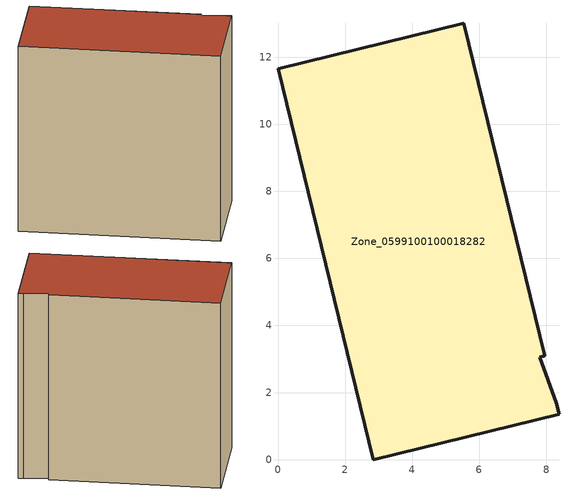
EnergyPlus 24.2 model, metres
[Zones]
Zone_0599100100018282
 floor ground (C_G): 5.54,13.01 7.95,3.1 7.8,3.05 8.3,1.69 8.38,1.35 2.84,0 0,11.66 z3.64
 wall outside (C_F): 2.84,0 8.38,1.35 8.3,1.69 7.8,3.05 7.95,3.1 5.54,13.01 0,11.66 2.84,0 z3.64:15.6
 roof outside (C_R): 7.95,3.1 5.54,13.01 0,11.66 2.84,0 8.38,1.35 8.3,1.69 7.8,3.05 z15.6
[BUILDING]
Pand.0599100100018282: North Axis=0; Terrain=City; Loads Convergence Tolerance Value=0.04; Temperature Convergence Tolerance Value=0.4; Solar Distribution=FullExterior; Maximum Number of Warmup Days=25; Minimum Number of Warmup Days=1
[Site:Location]
Rotterdam.The.Hague.AP_ZH_NLD Design_Conditions: Latitude=51.96; Longitude=4.45; Time Zone=1; Elevation=-4.5
[SITE:GROUNDTEMPERATURE:BUILDINGSURFACE]
18, 18, 18, 18, 18, 18, 18, 18, 18, 18, 18, 18
[MATERIAL] Thermal Absorptance=0.9; Solar Absorptance=0.7; Visible Absorptance=0.7
Name | Roughness | Thickness | Conductivity | Density | Specific Heat
G.TC.2015-2018 | MediumSmooth | 0.15 | 0.0428571 | 540 | 1210
F.TC.2015-2018 | Rough | 0.3 | 0.0666667 | 1920 | 840
R.TC.2015-2018 | MediumRough | 0.2 | 0.0333333 | 1500 | 1000
[CONSTRUCTION]
C_G: G.TC.2015-2018
C_F: F.TC.2015-2018
C_R: R.TC.2015-2018
[ZONE]
Zone_0599100100018282: Type=1; Multiplier=1; Ceiling Height=Autocalculate; Volume=Autocalculate; Floor Area=autocalculate; Part of Total Floor Area=Yes
[ZONEINFILTRATION:DESIGNFLOWRATE]
Infil_Zone_0599100100018282: Zone or ZoneList or Space or SpaceList=Zone_0599100100018282; Schedule=AlwaysOn; Design Flow Rate Calculation Method=Flow/Area; Flow Rate per Floor Area=0.0015; Constant Term Coefficient=1; Temperature Term Coefficient=0; Velocity Term Coefficient=0; Velocity Squared Term Coefficient=0
[HVACTEMPLATE:ZONE:IDEALLOADSAIRSYSTEM]
Zone_0599100100018282: Maximum Heating Supply Air Temperature=50; Minimum Cooling Supply Air Temperature=13; Maximum Heating Supply Air Humidity Ratio=0.0156; Minimum Cooling Supply Air Humidity Ratio=0.0077; Heating Limit=NoLimit; Cooling Limit=NoLimit; Dehumidification Control Type=ConstantSensibleHeatRatio; Cooling Sensible Heat Ratio=0.7; Dehumidification Setpoint=60; Humidification Control Type=None; Humidification Setpoint=30; Outdoor Air Method=None; Outdoor Air Flow Rate per Person=0.00944; Outdoor Air Flow Rate per Zone Floor Area=0; Outdoor Air Flow Rate per Zone=0; Demand Controlled Ventilation Type=None; Outdoor Air Economizer Type=NoEconomizer; Heat Recovery Type=None; Sensible Heat Recovery Effectiveness=0.7; Latent Heat Recovery Effectiveness=0.65
[ZONECONTROL:THERMOSTAT]
ThermostatControl_Zone_0599100100018282: Zone or ZoneList=Zone_0599100100018282; Control Type Schedule=DualSetpointControlType; Control 1=Thermostat_Zone_0599100100018282; Temperature Difference Between Cutout And Setpoint=0
[THERMOSTATSETPOINT:DUALSETPOINT]
Thermostat_Zone_0599100100018282: Heating Setpoint Temperature Schedule=HeatingSetpoint_Zone_0599100100018282; Cooling Setpoint Temperature Schedule=CoolingSetpoint_Zone_0599100100018282
[SCHEDULE:COMPACT]
HeatingSetpoint_Zone_0599100100018282: Through: 12/31, For: AllDays, Until: 24:00, 21
CoolingSetpoint_Zone_0599100100018282: Through: 12/31, For: AllDays, Until: 24:00, 24
DualSetpointControlType: Through: 12/31, For: AllDays, Until: 24:00, 4
AlwaysOn: Through: 12/31, For: AllDays, Until: 24:00, 1
